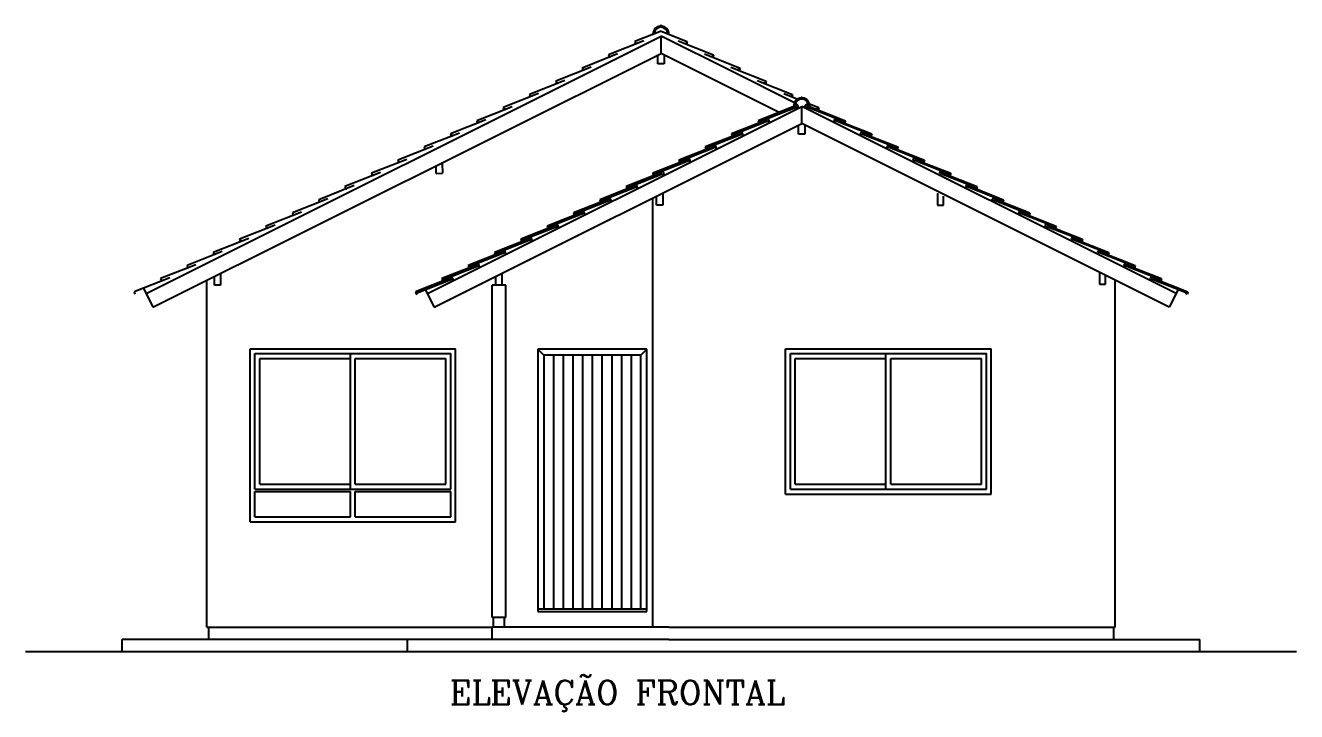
# Model space of a CAD drawing. Extents: x -29 to 75, y 16 to 65.
# Drawn here: x -18.09 to -7.58, y 58.31 to 63.98 of the extents above; entities that cross this region are included whole.
import ezdxf

# ---------------------------------------------------------------- set-up
doc = ezdxf.new("R2010")
doc.units = 0
doc.header["$MEASUREMENT"] = 0
doc.linetypes.add('DASHED2', pattern=[0.375, 0.25, -0.125])
for name, color, linetype in [('PAREDE', 7, 'CONTINUOUS'), ('TELHA', 1, 'CONTINUOUS'), ('TELHADO', 30, 'CONTINUOUS'), ('TEXTO', 244, 'CONTINUOUS'), ('VEGETAÇÃO', 92, 'CONTINUOUS'), ('VISTAP', 244, 'CONTINUOUS')]:
    doc.layers.add(name, color=color, linetype=linetype)
doc.styles.add('ROMANC', font='romanc.shx', dxfattribs={"height": 0.1})

msp = doc.modelspace()

# ---------------------------------------------------------------- linework, layer by layer
at = {"layer": 'PAREDE', "color": 1}
for p, q in [((-12.901, 59.007), (-12.901, 62.557)), ((-14.23, 59.087), (-14.23, 61.835)), ((-14.117, 59.087), (-14.117, 61.835)), ((-9.079, 59.007), (-9.079, 61.876)), ((-14.22, 59.007), (-14.22, 59.087)), ((-14.127, 59.007), (-14.127, 59.087)), ((-14.23, 58.907), (-14.23, 59.007)), ((-12.769, 59.007), (-9.079, 59.007)), ((-9.094, 59.007), (-9.094, 58.907)), ((-14.93, 58.807), (-14.93, 58.907)), ((-12.769, 58.907), (-8.379, 58.907)), ((-8.379, 58.807), (-8.379, 58.907))]:
    msp.add_line(p, q, dxfattribs=at)
at = {"layer": 'PAREDE', "color": 1, "linetype": 'Continuous'}
for p, q in [((-14.117, 59.087), (-14.23, 59.087)), ((-12.769, 59.007), (-14.23, 59.007)), ((-12.769, 58.907), (-17.289, 58.907)), ((-17.289, 58.807), (-17.289, 58.907))]:
    msp.add_line(p, q, dxfattribs=at)
at = {"layer": 'TELHA', "linetype": 'Continuous'}
msp.add_line((-11.671, 63.172), (-11.671, 63.314), dxfattribs=at)
at = {"layer": 'TELHADO', "color": 244, "linetype": 'Continuous'}
for p, q in [((-12.834, 63.936), (-13.051, 63.85)), ((-12.891, 63.917), (-12.901, 63.913)), ((-12.839, 63.984), (-12.842, 63.979)), ((-12.838, 63.984), (-12.841, 63.979)), ((-12.832, 63.984), (-12.839, 63.984)), ((-12.838, 63.984), (-12.831, 63.984)), ((-12.834, 63.936), (-12.617, 63.85)), ((-12.832, 63.984), (-12.828, 63.979)), ((-12.831, 63.984), (-12.828, 63.979)), ((-12.769, 63.913), (-12.779, 63.917)), ((-17.091, 61.767), (-12.834, 63.895)), ((-12.976, 63.857), (-13.269, 63.741)), ((-13.051, 63.85), (-13.045, 63.831)), ((-13.045, 63.831), (-13.037, 63.834)), ((-13.037, 63.834), (-13.037, 63.843)), ((-12.246, 63.602), (-12.834, 63.895)), ((-12.834, 63.753), (-12.834, 63.895)), ((-12.692, 63.857), (-12.399, 63.741)), ((-12.63, 63.834), (-12.631, 63.843)), ((-12.623, 63.831), (-12.63, 63.834)), ((-12.617, 63.85), (-12.623, 63.831)), ((-17.035, 61.653), (-12.834, 63.753)), ((-13.194, 63.748), (-13.486, 63.632)), ((-13.269, 63.741), (-13.263, 63.722)), ((-13.263, 63.722), (-13.255, 63.725)), ((-13.255, 63.725), (-13.255, 63.734)), ((-12.859, 63.667), (-12.859, 63.739)), ((-11.858, 63.265), (-12.834, 63.753)), ((-12.809, 63.741), (-12.809, 63.667)), ((-12.474, 63.748), (-12.181, 63.632)), ((-12.413, 63.725), (-12.413, 63.734)), ((-12.405, 63.722), (-12.413, 63.725)), ((-12.399, 63.741), (-12.405, 63.722)), ((-13.412, 63.639), (-13.704, 63.523)), ((-13.486, 63.632), (-13.481, 63.613)), ((-13.481, 63.613), (-13.473, 63.616)), ((-13.473, 63.616), (-13.473, 63.625)), ((-12.809, 63.667), (-12.859, 63.667)), ((-12.256, 63.639), (-11.964, 63.523)), ((-11.731, 63.344), (-12.246, 63.602)), ((-12.195, 63.616), (-12.195, 63.625)), ((-12.187, 63.613), (-12.195, 63.616)), ((-12.181, 63.632), (-12.187, 63.613)), ((-13.629, 63.53), (-13.922, 63.414)), ((-13.704, 63.523), (-13.698, 63.504)), ((-13.698, 63.504), (-13.691, 63.507)), ((-13.691, 63.507), (-13.69, 63.516)), ((-12.038, 63.53), (-11.746, 63.414)), ((-11.977, 63.507), (-11.977, 63.516)), ((-11.969, 63.504), (-11.977, 63.507)), ((-11.964, 63.523), (-11.969, 63.504)), ((-13.847, 63.421), (-14.14, 63.305)), ((-13.922, 63.414), (-13.916, 63.395)), ((-13.916, 63.395), (-13.909, 63.398)), ((-13.909, 63.398), (-13.908, 63.408)), ((-11.82, 63.421), (-11.704, 63.375)), ((-11.759, 63.398), (-11.76, 63.408)), ((-11.752, 63.395), (-11.759, 63.398)), ((-11.746, 63.414), (-11.752, 63.395)), ((-14.065, 63.312), (-14.358, 63.196)), ((-14.14, 63.305), (-14.134, 63.287)), ((-14.134, 63.287), (-14.126, 63.29)), ((-14.126, 63.29), (-14.126, 63.299)), ((-14.283, 63.203), (-14.575, 63.088)), ((-14.358, 63.196), (-14.352, 63.178)), ((-14.352, 63.178), (-14.344, 63.181)), ((-14.344, 63.181), (-14.344, 63.19)), ((-14.501, 63.094), (-14.793, 62.979)), ((-14.575, 63.088), (-14.57, 63.069)), ((-14.57, 63.069), (-14.562, 63.072)), ((-14.562, 63.072), (-14.562, 63.081)), ((-14.718, 62.985), (-15.011, 62.87)), ((-14.793, 62.979), (-14.787, 62.96)), ((-14.787, 62.96), (-14.78, 62.963)), ((-14.78, 62.963), (-14.779, 62.972)), ((-14.936, 62.876), (-15.229, 62.761)), ((-15.011, 62.87), (-15.005, 62.851)), ((-15.005, 62.851), (-14.998, 62.854)), ((-14.998, 62.854), (-14.997, 62.863)), ((-15.154, 62.768), (-15.447, 62.652)), ((-15.229, 62.761), (-15.223, 62.742)), ((-15.223, 62.742), (-15.215, 62.745)), ((-15.215, 62.745), (-15.215, 62.754)), ((-14.692, 62.76), (-14.642, 62.761)), ((-15.372, 62.659), (-15.664, 62.543)), ((-15.447, 62.652), (-15.441, 62.633)), ((-15.433, 62.636), (-15.433, 62.645)), ((-15.59, 62.55), (-15.882, 62.434)), ((-15.664, 62.543), (-15.659, 62.524)), ((-15.651, 62.527), (-15.65, 62.536)), ((-15.441, 62.633), (-15.433, 62.636)), ((-15.807, 62.441), (-16.1, 62.325)), ((-15.882, 62.434), (-15.876, 62.415)), ((-15.869, 62.418), (-15.868, 62.427)), ((-15.659, 62.524), (-15.651, 62.527)), ((-16.025, 62.332), (-16.318, 62.216)), ((-16.1, 62.325), (-16.094, 62.306)), ((-15.876, 62.415), (-15.869, 62.418)), ((-16.243, 62.223), (-16.536, 62.107)), ((-16.318, 62.216), (-16.312, 62.198)), ((-16.094, 62.306), (-16.087, 62.31)), ((-16.087, 62.31), (-16.086, 62.319)), ((-16.461, 62.114), (-16.753, 61.999)), ((-16.312, 62.198), (-16.304, 62.201)), ((-16.304, 62.201), (-16.304, 62.21)), ((-16.536, 62.107), (-16.53, 62.089)), ((-16.53, 62.089), (-16.522, 62.092)), ((-16.522, 62.092), (-16.522, 62.101)), ((-16.679, 62.005), (-16.971, 61.89)), ((-16.753, 61.999), (-16.748, 61.98)), ((-16.748, 61.98), (-16.74, 61.983)), ((-16.74, 61.983), (-16.739, 61.992)), ((-16.525, 61.835), (-16.525, 61.907)), ((-16.475, 61.932), (-16.475, 61.835)), ((-16.896, 61.896), (-17.189, 61.781)), ((-17.113, 61.811), (-17.035, 61.653)), ((-16.971, 61.89), (-16.965, 61.871)), ((-16.965, 61.871), (-16.958, 61.874)), ((-16.958, 61.874), (-16.957, 61.883)), ((-16.589, 59.007), (-16.589, 61.876)), ((-16.475, 61.835), (-16.525, 61.835)), ((-17.189, 61.781), (-17.183, 61.762)), ((-16.589, 59.007), (-14.23, 59.007))]:
    msp.add_line(p, q, dxfattribs=at)
at = {"layer": 'TELHADO', "color": 1, "linetype": 'Continuous'}
for p, q in [((-11.673, 63.389), (-11.677, 63.383)), ((-11.674, 63.389), (-11.677, 63.383)), ((-11.667, 63.389), (-11.674, 63.389)), ((-11.673, 63.389), (-11.666, 63.389)), ((-11.667, 63.389), (-11.664, 63.383)), ((-11.666, 63.389), (-11.663, 63.383)), ((-14.766, 61.767), (-11.671, 63.314)), ((-11.716, 63.321), (-12.032, 63.196)), ((-12.018, 63.19), (-11.709, 63.311)), ((-11.726, 63.321), (-11.736, 63.318)), ((-11.722, 63.34), (-11.722, 63.34)), ((-11.708, 63.332), (-11.718, 63.329)), ((-11.718, 63.329), (-11.716, 63.321)), ((-11.709, 63.311), (-11.702, 63.301)), ((-11.7, 63.315), (-11.708, 63.332)), ((-11.702, 63.301), (-11.697, 63.303)), ((-11.697, 63.303), (-11.7, 63.315)), ((-11.692, 63.37), (-11.692, 63.37)), ((-8.576, 61.767), (-11.671, 63.314)), ((-11.587, 63.272), (-11.671, 63.314)), ((-11.647, 63.304), (-11.644, 63.316)), ((-11.641, 63.302), (-11.647, 63.304)), ((-11.644, 63.316), (-11.635, 63.333)), ((-11.634, 63.312), (-11.641, 63.302)), ((-11.635, 63.333), (-11.626, 63.33)), ((-11.324, 63.19), (-11.634, 63.312)), ((-11.626, 63.33), (-11.627, 63.322)), ((-11.627, 63.322), (-11.31, 63.196)), ((-11.619, 63.341), (-11.619, 63.341)), ((-11.604, 63.318), (-11.614, 63.322)), ((-11.607, 63.336), (-11.528, 63.305)), ((-11.541, 63.29), (-11.542, 63.299)), ((-11.534, 63.287), (-11.541, 63.29)), ((-11.528, 63.305), (-11.534, 63.285)), ((-14.709, 61.653), (-11.671, 63.172)), ((-11.957, 63.203), (-12.25, 63.088)), ((-12.236, 63.081), (-11.951, 63.194)), ((-12.032, 63.196), (-12.026, 63.178)), ((-12.026, 63.178), (-12.019, 63.181)), ((-12.019, 63.181), (-12.018, 63.19)), ((-11.949, 63.214), (-11.959, 63.211)), ((-11.959, 63.211), (-11.957, 63.203)), ((-11.951, 63.194), (-11.944, 63.183)), ((-11.941, 63.197), (-11.949, 63.214)), ((-11.944, 63.183), (-11.938, 63.185)), ((-11.938, 63.185), (-11.941, 63.197)), ((-8.633, 61.653), (-11.671, 63.172)), ((-11.404, 63.185), (-11.401, 63.197)), ((-11.399, 63.183), (-11.404, 63.185)), ((-11.401, 63.197), (-11.393, 63.214)), ((-11.392, 63.194), (-11.399, 63.183)), ((-11.393, 63.214), (-11.384, 63.211)), ((-11.106, 63.081), (-11.392, 63.194)), ((-11.384, 63.211), (-11.385, 63.203)), ((-11.385, 63.203), (-11.092, 63.088)), ((-11.324, 63.181), (-11.324, 63.19)), ((-11.316, 63.178), (-11.324, 63.181)), ((-11.31, 63.196), (-11.316, 63.178)), ((-12.175, 63.094), (-12.468, 62.979)), ((-12.454, 62.972), (-12.168, 63.085)), ((-12.25, 63.088), (-12.244, 63.069)), ((-12.244, 63.069), (-12.237, 63.072)), ((-12.237, 63.072), (-12.236, 63.081)), ((-12.167, 63.106), (-12.177, 63.102)), ((-12.177, 63.102), (-12.175, 63.094)), ((-12.168, 63.085), (-12.161, 63.074)), ((-12.159, 63.089), (-12.167, 63.106)), ((-12.161, 63.074), (-12.156, 63.076)), ((-12.156, 63.076), (-12.159, 63.089)), ((-11.696, 63.085), (-11.696, 63.158)), ((-11.646, 63.085), (-11.696, 63.085)), ((-11.646, 63.159), (-11.646, 63.085)), ((-11.186, 63.076), (-11.184, 63.089)), ((-11.181, 63.074), (-11.186, 63.076)), ((-11.184, 63.089), (-11.175, 63.106)), ((-11.174, 63.085), (-11.181, 63.074)), ((-11.175, 63.106), (-11.166, 63.102)), ((-10.888, 62.972), (-11.174, 63.085)), ((-11.166, 63.102), (-11.167, 63.094)), ((-11.167, 63.094), (-10.875, 62.979)), ((-11.106, 63.072), (-11.106, 63.081)), ((-11.098, 63.069), (-11.106, 63.072)), ((-11.092, 63.088), (-11.098, 63.069)), ((-12.393, 62.985), (-12.686, 62.87)), ((-12.672, 62.863), (-12.386, 62.976)), ((-12.468, 62.979), (-12.462, 62.96)), ((-12.462, 62.96), (-12.454, 62.963)), ((-12.454, 62.963), (-12.454, 62.972)), ((-12.385, 62.997), (-12.394, 62.993)), ((-12.394, 62.993), (-12.393, 62.985)), ((-12.386, 62.976), (-12.379, 62.965)), ((-12.377, 62.98), (-12.385, 62.997)), ((-12.379, 62.965), (-12.374, 62.968)), ((-12.374, 62.968), (-12.377, 62.98)), ((-10.969, 62.968), (-10.966, 62.98)), ((-10.963, 62.965), (-10.969, 62.968)), ((-10.966, 62.98), (-10.957, 62.997)), ((-10.956, 62.976), (-10.963, 62.965)), ((-10.957, 62.997), (-10.948, 62.993)), ((-10.671, 62.863), (-10.956, 62.976)), ((-10.948, 62.993), (-10.949, 62.985)), ((-10.949, 62.985), (-10.657, 62.87)), ((-10.888, 62.963), (-10.888, 62.972)), ((-10.88, 62.96), (-10.888, 62.963)), ((-10.875, 62.979), (-10.88, 62.96)), ((-12.611, 62.876), (-12.903, 62.761)), ((-12.89, 62.754), (-12.604, 62.867)), ((-12.686, 62.87), (-12.68, 62.851)), ((-12.68, 62.851), (-12.672, 62.854)), ((-12.672, 62.854), (-12.672, 62.863)), ((-12.603, 62.888), (-12.612, 62.884)), ((-12.612, 62.884), (-12.611, 62.876)), ((-12.604, 62.867), (-12.597, 62.857)), ((-12.594, 62.871), (-12.603, 62.888)), ((-12.597, 62.857), (-12.592, 62.859)), ((-12.592, 62.859), (-12.594, 62.871)), ((-10.751, 62.859), (-10.748, 62.871)), ((-10.746, 62.857), (-10.751, 62.859)), ((-10.748, 62.871), (-10.74, 62.888)), ((-10.738, 62.867), (-10.746, 62.857)), ((-10.74, 62.888), (-10.73, 62.884)), ((-10.453, 62.754), (-10.738, 62.867)), ((-10.73, 62.884), (-10.732, 62.876)), ((-10.732, 62.876), (-10.439, 62.761)), ((-10.67, 62.854), (-10.671, 62.863)), ((-10.663, 62.851), (-10.67, 62.854)), ((-10.657, 62.87), (-10.663, 62.851)), ((-12.829, 62.768), (-13.121, 62.652)), ((-13.107, 62.645), (-12.822, 62.758)), ((-12.903, 62.761), (-12.898, 62.742)), ((-12.898, 62.742), (-12.89, 62.745)), ((-12.821, 62.779), (-12.83, 62.776)), ((-12.83, 62.776), (-12.829, 62.768)), ((-12.822, 62.758), (-12.815, 62.748)), ((-12.812, 62.762), (-12.821, 62.779)), ((-12.815, 62.748), (-12.809, 62.75)), ((-12.809, 62.75), (-12.812, 62.762)), ((-10.533, 62.75), (-10.53, 62.762)), ((-10.528, 62.748), (-10.533, 62.75)), ((-10.53, 62.762), (-10.522, 62.779)), ((-10.521, 62.758), (-10.528, 62.748)), ((-10.522, 62.779), (-10.512, 62.776)), ((-10.235, 62.645), (-10.521, 62.758)), ((-10.512, 62.776), (-10.514, 62.768)), ((-10.514, 62.768), (-10.221, 62.652)), ((-10.452, 62.745), (-10.453, 62.754)), ((-10.445, 62.742), (-10.452, 62.745)), ((-10.439, 62.761), (-10.445, 62.742)), ((-13.046, 62.659), (-13.339, 62.543)), ((-13.325, 62.536), (-13.04, 62.649)), ((-13.121, 62.652), (-13.115, 62.633)), ((-13.108, 62.636), (-13.107, 62.645)), ((-13.038, 62.67), (-13.048, 62.667)), ((-13.048, 62.667), (-13.046, 62.659)), ((-13.04, 62.649), (-13.032, 62.639)), ((-13.03, 62.653), (-13.038, 62.67)), ((-13.032, 62.639), (-13.027, 62.641)), ((-13.027, 62.641), (-13.03, 62.653)), ((-10.315, 62.641), (-10.312, 62.653)), ((-10.31, 62.639), (-10.315, 62.641)), ((-10.312, 62.653), (-10.304, 62.67)), ((-10.303, 62.649), (-10.31, 62.639)), ((-10.304, 62.67), (-10.295, 62.667)), ((-10.017, 62.536), (-10.303, 62.649)), ((-10.295, 62.667), (-10.296, 62.659)), ((-10.296, 62.659), (-10.003, 62.543)), ((-10.235, 62.636), (-10.235, 62.645)), ((-10.221, 62.652), (-10.227, 62.633)), ((-13.264, 62.55), (-13.557, 62.434)), ((-13.543, 62.427), (-13.257, 62.54)), ((-13.339, 62.543), (-13.333, 62.524)), ((-13.326, 62.527), (-13.325, 62.536)), ((-13.256, 62.561), (-13.266, 62.558)), ((-13.266, 62.558), (-13.264, 62.55)), ((-13.257, 62.54), (-13.25, 62.53)), ((-13.248, 62.544), (-13.256, 62.561)), ((-13.25, 62.53), (-13.245, 62.532)), ((-13.245, 62.532), (-13.248, 62.544)), ((-13.115, 62.633), (-13.108, 62.636)), ((-12.87, 62.499), (-12.87, 62.571)), ((-12.82, 62.597), (-12.82, 62.499)), ((-10.548, 62.597), (-10.548, 62.499)), ((-10.498, 62.499), (-10.498, 62.571)), ((-10.227, 62.633), (-10.235, 62.636)), ((-10.097, 62.532), (-10.095, 62.544)), ((-10.092, 62.53), (-10.097, 62.532)), ((-10.095, 62.544), (-10.086, 62.561)), ((-10.085, 62.54), (-10.092, 62.53)), ((-10.086, 62.561), (-10.077, 62.558)), ((-9.8, 62.427), (-10.085, 62.54)), ((-10.077, 62.558), (-10.078, 62.55)), ((-10.078, 62.55), (-9.786, 62.434)), ((-10.017, 62.527), (-10.017, 62.536)), ((-10.003, 62.543), (-10.009, 62.524)), ((-13.482, 62.441), (-13.775, 62.325)), ((-13.761, 62.319), (-13.475, 62.431)), ((-13.557, 62.434), (-13.551, 62.415)), ((-13.543, 62.418), (-13.543, 62.427)), ((-13.474, 62.452), (-13.483, 62.449)), ((-13.483, 62.449), (-13.482, 62.441)), ((-13.475, 62.431), (-13.468, 62.421)), ((-13.466, 62.435), (-13.474, 62.452)), ((-13.463, 62.423), (-13.466, 62.435)), ((-13.333, 62.524), (-13.326, 62.527)), ((-12.82, 62.499), (-12.87, 62.499)), ((-10.548, 62.499), (-10.498, 62.499)), ((-10.009, 62.524), (-10.017, 62.527)), ((-9.88, 62.423), (-9.877, 62.435)), ((-9.877, 62.435), (-9.868, 62.452)), ((-9.867, 62.431), (-9.874, 62.421)), ((-9.868, 62.452), (-9.859, 62.449)), ((-9.582, 62.319), (-9.867, 62.431)), ((-9.859, 62.449), (-9.86, 62.441)), ((-9.86, 62.441), (-9.568, 62.325)), ((-9.799, 62.418), (-9.8, 62.427)), ((-9.786, 62.434), (-9.791, 62.415)), ((-13.7, 62.332), (-13.992, 62.216)), ((-13.978, 62.21), (-13.693, 62.322)), ((-13.775, 62.325), (-13.769, 62.306)), ((-13.692, 62.343), (-13.701, 62.34)), ((-13.701, 62.34), (-13.7, 62.332)), ((-13.693, 62.322), (-13.686, 62.312)), ((-13.683, 62.326), (-13.692, 62.343)), ((-13.681, 62.314), (-13.683, 62.326)), ((-13.551, 62.415), (-13.543, 62.418)), ((-13.468, 62.421), (-13.463, 62.423)), ((-9.874, 62.421), (-9.88, 62.423)), ((-9.791, 62.415), (-9.799, 62.418)), ((-9.662, 62.314), (-9.659, 62.326)), ((-9.659, 62.326), (-9.651, 62.343)), ((-9.649, 62.322), (-9.657, 62.312)), ((-9.651, 62.343), (-9.641, 62.34)), ((-9.364, 62.21), (-9.649, 62.322)), ((-9.641, 62.34), (-9.643, 62.332)), ((-9.643, 62.332), (-9.35, 62.216)), ((-13.918, 62.223), (-14.21, 62.107)), ((-13.992, 62.216), (-13.987, 62.198)), ((-13.91, 62.234), (-13.919, 62.231)), ((-13.919, 62.231), (-13.918, 62.223)), ((-13.901, 62.217), (-13.91, 62.234)), ((-13.898, 62.205), (-13.901, 62.217)), ((-13.769, 62.306), (-13.761, 62.31)), ((-13.761, 62.31), (-13.761, 62.319)), ((-13.686, 62.312), (-13.681, 62.314)), ((-9.657, 62.312), (-9.662, 62.314)), ((-9.444, 62.205), (-9.441, 62.217)), ((-9.441, 62.217), (-9.433, 62.234)), ((-9.433, 62.234), (-9.423, 62.231)), ((-9.423, 62.231), (-9.425, 62.223)), ((-9.425, 62.223), (-9.132, 62.107)), ((-9.35, 62.216), (-9.356, 62.198)), ((-14.135, 62.114), (-14.428, 61.999)), ((-14.196, 62.101), (-13.911, 62.214)), ((-14.127, 62.126), (-14.137, 62.122)), ((-14.137, 62.122), (-14.135, 62.114)), ((-14.119, 62.109), (-14.127, 62.126)), ((-13.987, 62.198), (-13.979, 62.201)), ((-13.979, 62.201), (-13.978, 62.21)), ((-13.911, 62.214), (-13.904, 62.203)), ((-13.904, 62.203), (-13.898, 62.205)), ((-9.439, 62.203), (-9.444, 62.205)), ((-9.432, 62.214), (-9.439, 62.203)), ((-9.146, 62.101), (-9.432, 62.214)), ((-9.363, 62.201), (-9.364, 62.21)), ((-9.356, 62.198), (-9.363, 62.201)), ((-9.223, 62.109), (-9.215, 62.126)), ((-9.215, 62.126), (-9.206, 62.122)), ((-9.206, 62.122), (-9.207, 62.114)), ((-9.207, 62.114), (-8.914, 61.999)), ((-14.414, 61.992), (-14.129, 62.105)), ((-14.345, 62.017), (-14.355, 62.013)), ((-14.355, 62.013), (-14.353, 62.005)), ((-14.337, 62), (-14.345, 62.017)), ((-14.21, 62.107), (-14.204, 62.089)), ((-14.204, 62.089), (-14.197, 62.092)), ((-14.197, 62.092), (-14.196, 62.101)), ((-14.129, 62.105), (-14.121, 62.094)), ((-14.121, 62.094), (-14.116, 62.096)), ((-14.116, 62.096), (-14.119, 62.109)), ((-9.226, 62.096), (-9.223, 62.109)), ((-9.221, 62.094), (-9.226, 62.096)), ((-9.214, 62.105), (-9.221, 62.094)), ((-8.928, 61.992), (-9.214, 62.105)), ((-9.146, 62.092), (-9.146, 62.101)), ((-9.138, 62.089), (-9.146, 62.092)), ((-9.132, 62.107), (-9.138, 62.089)), ((-9.006, 62), (-8.997, 62.017)), ((-8.997, 62.017), (-8.988, 62.013)), ((-8.988, 62.013), (-8.989, 62.005)), ((-14.353, 62.005), (-14.646, 61.89)), ((-14.632, 61.883), (-14.346, 61.996)), ((-14.563, 61.908), (-14.572, 61.904)), ((-14.572, 61.904), (-14.571, 61.896)), ((-14.555, 61.891), (-14.563, 61.908)), ((-14.428, 61.999), (-14.422, 61.98)), ((-14.422, 61.98), (-14.415, 61.983)), ((-14.415, 61.983), (-14.414, 61.992)), ((-14.346, 61.996), (-14.339, 61.985)), ((-14.339, 61.985), (-14.334, 61.987)), ((-14.334, 61.987), (-14.337, 62)), ((-14.2, 61.835), (-14.2, 61.907)), ((-14.15, 61.932), (-14.15, 61.835)), ((-9.209, 61.941), (-9.209, 61.843)), ((-9.159, 61.843), (-9.159, 61.916)), ((-9.008, 61.987), (-9.006, 62)), ((-9.003, 61.985), (-9.008, 61.987)), ((-8.996, 61.996), (-9.003, 61.985)), ((-8.711, 61.883), (-8.996, 61.996)), ((-8.989, 62.005), (-8.697, 61.89)), ((-8.928, 61.983), (-8.928, 61.992)), ((-8.92, 61.98), (-8.928, 61.983)), ((-8.914, 61.999), (-8.92, 61.98)), ((-8.788, 61.891), (-8.779, 61.908)), ((-8.779, 61.908), (-8.77, 61.904)), ((-8.77, 61.904), (-8.771, 61.896)), ((-14.571, 61.896), (-14.864, 61.781)), ((-14.85, 61.774), (-14.564, 61.887)), ((-14.783, 61.8), (-14.709, 61.653)), ((-14.646, 61.89), (-14.64, 61.871)), ((-14.64, 61.871), (-14.632, 61.874)), ((-14.632, 61.874), (-14.632, 61.883)), ((-14.564, 61.887), (-14.557, 61.876)), ((-14.557, 61.876), (-14.552, 61.879)), ((-14.552, 61.879), (-14.555, 61.891)), ((-14.117, 61.835), (-14.23, 61.835)), ((-9.209, 61.843), (-9.159, 61.843)), ((-8.791, 61.879), (-8.788, 61.891)), ((-8.785, 61.876), (-8.791, 61.879)), ((-8.778, 61.887), (-8.785, 61.876)), ((-8.493, 61.774), (-8.778, 61.887)), ((-8.771, 61.896), (-8.479, 61.781)), ((-8.71, 61.874), (-8.711, 61.883)), ((-8.702, 61.871), (-8.71, 61.874)), ((-8.697, 61.89), (-8.702, 61.871)), ((-8.559, 61.8), (-8.633, 61.653)), ((-14.864, 61.781), (-14.858, 61.762)), ((-14.858, 61.762), (-14.85, 61.765)), ((-14.85, 61.765), (-14.85, 61.774)), ((-8.492, 61.765), (-8.493, 61.774)), ((-8.485, 61.762), (-8.492, 61.765)), ((-8.479, 61.781), (-8.485, 61.762))]:
    msp.add_line(p, q, dxfattribs=at)
at = {"layer": 'TELHADO', "color": 244, "linetype": 'Continuous'}
for points in [[(-14.692, 62.76), (-14.693, 62.824)], [(-14.643, 62.846), (-14.642, 62.761)]]:
    msp.add_lwpolyline(points, dxfattribs=at)
for radius, start, end in [(0.0661, 95.6961, 179.8209), (0.0661, 96.0695, 180.1514), (0.0565, 3.7231, 175.8786), (0.0565, 4.1214, 176.2769), (0.0661, 359.8486, 83.9305), (0.0661, 0.1791, 84.3039)]:
    msp.add_arc((-12.835, 63.913), radius, start, end, dxfattribs=at)
at = {"layer": 'TELHADO', "color": 1, "linetype": 'Continuous'}
for radius, start, end in [(0.0661, 95.6961, 179.8209), (0.0661, 96.0695, 180.1514), (0.0565, 3.7231, 175.8786), (0.0565, 4.1214, 176.2769), (0.0661, 0.1791, 84.3039), (0.0661, 359.8486, 83.9305)]:
    msp.add_arc((-11.67, 63.318), radius, start, end, dxfattribs=at)
at = {"layer": 'VEGETAÇÃO', "color": 3}
msp.add_line((-18.089, 58.807), (-7.579, 58.807), dxfattribs=at)
at = {"layer": 'VISTAP', "color": 1, "linetype": 'DASHED2'}
for p, q in [((-9.568, 62.325), (-9.574, 62.306)), ((-9.581, 62.31), (-9.582, 62.319)), ((-9.574, 62.306), (-9.581, 62.31))]:
    msp.add_line(p, q, dxfattribs=at)
at = {"layer": 'VISTAP', "color": 244, "linetype": 'Continuous'}
for p, q in [((-16.232, 61.31), (-14.532, 61.31)), ((-16.232, 59.88), (-16.232, 61.31)), ((-14.532, 59.88), (-14.532, 61.31)), ((-11.804, 60.108), (-11.804, 61.31)), ((-11.804, 61.31), (-10.104, 61.31)), ((-10.104, 60.108), (-10.104, 61.31)), ((-16.192, 61.27), (-14.572, 61.27)), ((-16.192, 60.15), (-16.192, 61.27)), ((-16.152, 61.23), (-15.402, 61.23)), ((-16.152, 60.19), (-16.152, 61.23)), ((-15.402, 60.15), (-15.402, 61.27)), ((-15.362, 60.19), (-15.362, 61.23)), ((-15.362, 61.23), (-14.612, 61.23)), ((-14.612, 60.19), (-14.612, 61.23)), ((-14.572, 60.15), (-14.572, 61.27)), ((-11.764, 60.15), (-11.764, 61.27)), ((-11.764, 61.27), (-10.144, 61.27)), ((-11.724, 60.19), (-11.724, 61.23)), ((-11.724, 61.23), (-10.974, 61.23)), ((-10.974, 60.15), (-10.974, 61.27)), ((-10.934, 60.19), (-10.934, 61.23)), ((-10.934, 61.23), (-10.184, 61.23)), ((-10.184, 60.19), (-10.184, 61.23)), ((-10.144, 60.15), (-10.144, 61.27)), ((-16.192, 60.15), (-14.572, 60.15)), ((-16.192, 60.13), (-15.402, 60.13)), ((-16.192, 59.92), (-16.192, 60.13)), ((-16.152, 60.19), (-15.402, 60.19)), ((-15.402, 59.92), (-15.402, 60.13)), ((-15.362, 60.19), (-14.612, 60.19)), ((-15.362, 60.13), (-14.572, 60.13)), ((-15.362, 59.92), (-15.362, 60.13)), ((-14.572, 59.92), (-14.572, 60.13)), ((-11.764, 60.15), (-10.144, 60.15)), ((-11.724, 60.19), (-10.974, 60.19)), ((-10.934, 60.19), (-10.184, 60.19)), ((-11.804, 60.108), (-10.104, 60.108)), ((-16.192, 59.92), (-15.402, 59.92)), ((-15.362, 59.92), (-14.572, 59.92)), ((-16.232, 59.88), (-14.532, 59.88)), ((-16.574, 59.007), (-16.574, 58.907))]:
    msp.add_line(p, q, dxfattribs=at)
at = {"layer": 'VISTAP', "color": 30, "linetype": 'Continuous'}
for p, q in [((-13.852, 61.308), (-13.852, 59.138)), ((-12.952, 61.308), (-13.852, 61.308)), ((-13.852, 61.308), (-13.802, 61.258)), ((-13.002, 61.258), (-12.952, 61.308)), ((-12.952, 59.138), (-12.952, 61.308)), ((-13.802, 61.258), (-13.802, 59.158)), ((-13.002, 61.258), (-13.802, 61.258)), ((-13.722, 61.258), (-13.722, 59.158)), ((-13.642, 61.258), (-13.642, 59.158)), ((-13.562, 61.258), (-13.562, 59.158)), ((-13.482, 61.258), (-13.482, 59.158)), ((-13.402, 61.258), (-13.402, 59.158)), ((-13.322, 61.258), (-13.322, 59.158)), ((-13.242, 61.258), (-13.242, 59.158)), ((-13.162, 61.258), (-13.162, 59.158)), ((-13.082, 61.258), (-13.082, 59.158)), ((-13.002, 59.158), (-13.002, 61.258)), ((-13.852, 59.158), (-12.952, 59.158)), ((-13.852, 59.138), (-12.952, 59.138))]:
    msp.add_line(p, q, dxfattribs=at)

# ---------------------------------------------------------------- texts
at = {"layer": 'TEXTO', "color": 5, "ltscale": 0.3, "style": 'ROMANC'}
msp.add_text('ELEVAÇÃO FRONTAL', height=0.2, dxfattribs=at).set_placement((-14.581, 58.367))

doc.saveas('drawing.dxf')
